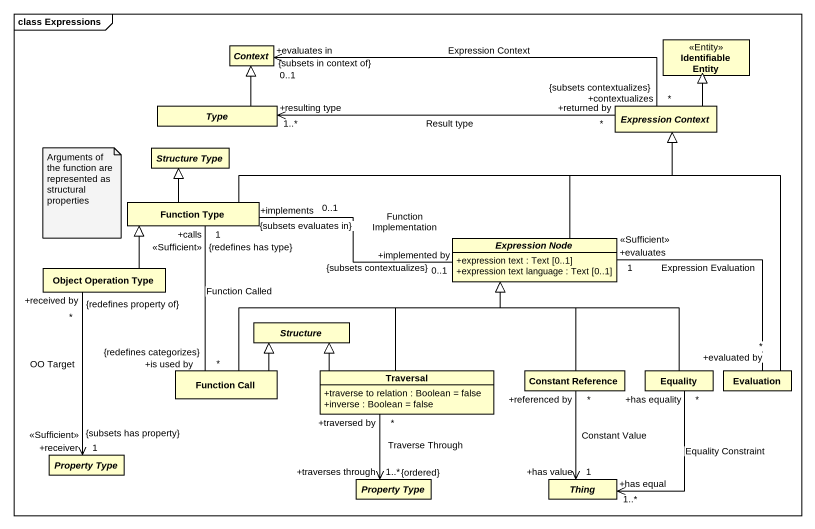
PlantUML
@startuml
mainframe class Expressions
hide circle
hide empty members
skinparam classAttributeIconSize 0
abstract class Context
class "Identifiable Entity" as Identifiable_Entity <<Entity>>
abstract class Type
abstract class "Expression Context" as Expression_Context
abstract class "Structure Type" as Structure_Type
class "Function Type" as Function_Type
abstract class "Expression Node" as Expression_Node {
  +expression text : Text [0..1]
  +expression text language : Text [0..1]
}
class "Object Operation Type" as Object_Operation_Type
abstract class Structure
class "Function Call" as Function_Call
class Traversal {
  +traverse to relation : Boolean = false
  +inverse : Boolean = false
}
class "Constant Reference" as Constant_Reference
class Equality
class Evaluation
abstract class "Property Type" as Property_Type
abstract class "Property Type" as Property_Type_2
abstract class Thing
Type -up-|> Context
Expression_Context "{subsets contextualizes}\n*\n+contextualizes" -left-> "+evaluates in\n0..1\n{subsets in context of}" Context : Expression Context
Expression_Context -up-|> Identifiable_Entity
Expression_Context "+returned by\n*" -left-> "1..*\n+resulting type" Type : Result type
Function_Type -right-|> Expression_Context
Function_Type -up-|> Structure_Type
Function_Type "+implements\n0..1\n{subsets evaluates in}" -right- "+implemented by\n{subsets contextualizes}\n0..1" Expression_Node : Function Implementation
Expression_Node -up-|> Expression_Context
Object_Operation_Type -up-|> Function_Type
Object_Operation_Type "+received by\n*\n{redefines property of}" --> "+receiver\n1\n<<Sufficient>>\n{subsets has property}" Property_Type : OO Target
Function_Call "+is used by\n*\n{redefines categorizes}" -up- "+calls\n1\n{redefines has type}\n<<Sufficient>>" Function_Type : Function Called
Function_Call -right-|> Expression_Node
Function_Call -up-|> Structure
Traversal -up-|> Expression_Node
Traversal -left-|> Structure
Traversal "+traversed by\n*" --> "1..*\n+traverses through\n{ordered}" Property_Type_2 : Traverse Through
Constant_Reference -up-|> Expression_Node
Constant_Reference "+referenced by\n*" --> "+has value\n1" Thing : Constant Value
Equality -up-|> Expression_Node
Equality "*\n+has equality" --> "+has equal\n1..*" Thing : Equality Constraint
Evaluation -up-|> Expression_Context
Evaluation "+evaluated by\n*" -left- "+evaluates\n1\n<<Sufficient>>" Expression_Node : Expression Evaluation
note as N1
  Arguments of the function are represented as structural properties
end note
@enduml
